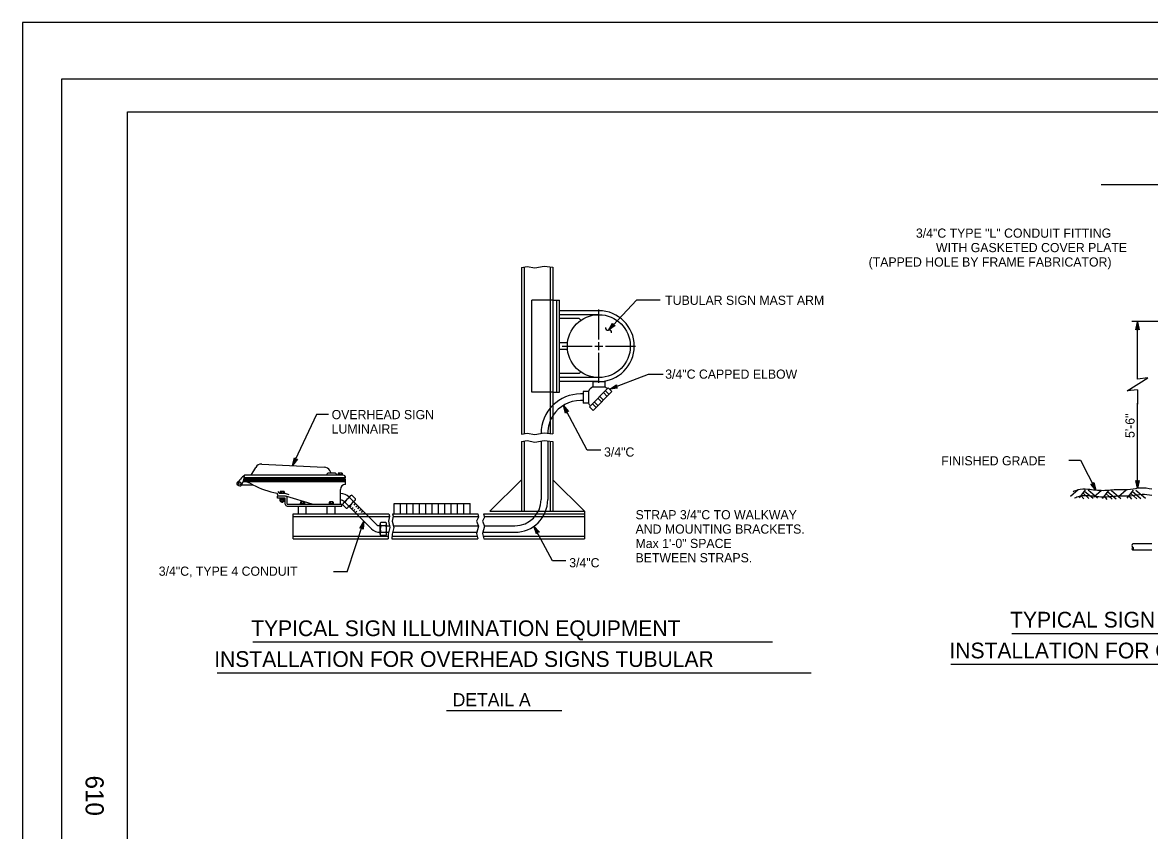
# Model space of a CAD drawing. Extents: x -894 to 866, y -472 to 714.
# Drawn here: x -894 to -35, y 97 to 714 of the extents above; entities that cross this region are included whole.
import ezdxf

# ---------------------------------------------------------------- set-up
doc = ezdxf.new("R2010")
doc.units = 0
for name, color, linetype in [('border_PLOTTING-ELEMENTS', 7, 'Continuous'), ('border_rw_22x34_Cut_Lines', 7, 'Continuous'), ('border_SHEET', 7, 'Continuous'), ('border_WITHIN-BORDER-anno', 7, 'Continuous'), ('Default', 7, 'Continuous'), ('es_DETAIL', 7, 'Continuous'), ('es_DETAIL-anno', 7, 'Continuous')]:
    doc.layers.add(name, color=color, linetype=linetype)

msp = doc.modelspace()

# ---------------------------------------------------------------- linework, layer by layer
at = {"layer": 'border_PLOTTING-ELEMENTS'}
for points in [[(-894.04, -472.45), (865.96, -472.45), (865.96, 713.55), (-894.04, 713.55)], [(-864.04, 670.55), (835.96, 670.55), (835.96, -429.45), (-864.04, -429.45)]]:
    msp.add_lwpolyline(points, close=True, dxfattribs=at)
at = {"layer": 'border_rw_22x34_Cut_Lines'}
msp.add_lwpolyline([(-864.04, 670.55), (835.96, 670.55), (835.96, -429.45), (-864.04, -429.45)], close=True, dxfattribs=at)
at = {"layer": 'border_SHEET'}
for p, q in [((-814.04, 645.55), (810.96, 645.55)), ((-814.04, -404.45), (-814.04, 645.55))]:
    msp.add_line(p, q, dxfattribs=at)
at = {"layer": 'Default'}
for p, q in [((-610.73, 338.71), (-610.73, 346.71)), ((-610.73, 346.71), (-552.73, 346.71)), ((-605.9, 338.71), (-605.9, 346.71)), ((-601.07, 338.71), (-601.07, 346.71)), ((-596.23, 338.71), (-596.23, 346.71)), ((-591.4, 338.71), (-591.4, 346.71)), ((-586.57, 338.71), (-586.57, 346.71)), ((-581.73, 338.71), (-581.73, 346.71)), ((-576.9, 338.71), (-576.9, 346.71)), ((-572.07, 338.71), (-572.07, 346.71)), ((-567.23, 338.71), (-567.23, 346.71)), ((-562.4, 338.71), (-562.4, 346.71)), ((-557.57, 338.71), (-557.57, 346.71)), ((-552.73, 338.71), (-552.73, 346.71))]:
    msp.add_line(p, q, dxfattribs=at)
at = {"layer": 'es_DETAIL'}
for p, q in [((-71.7, 589.89), (37.3, 589.89)), ((-513.73, 526.71), (-513.73, 399.59)), ((-511.73, 527.07), (-511.73, 399.95)), ((-491.73, 527.14), (-491.73, 400.02)), ((-489.73, 526.9), (-489.73, 399.78)), ((-489.73, 501.71), (-505.73, 501.71)), ((-505.73, 431.71), (-505.73, 501.71)), ((-489.73, 501.71), (-484.73, 501.71)), ((-486.73, 431.71), (-486.73, 501.71)), ((-484.73, 431.71), (-484.73, 501.71)), ((-454.73, 493.71), (-484.73, 493.71)), ((-454.73, 490.71), (-484.73, 490.71)), ((-469.73, 487.71), (-484.73, 487.71)), ((-469.73, 487.71), (-468.44, 486.41)), ((-478.6, 469.21), (-484.73, 469.21)), ((-478.6, 464.21), (-484.73, 464.21)), ((-469.73, 445.71), (-468.44, 447)), ((-469.73, 445.71), (-484.73, 445.71)), ((-454.73, 442.71), (-484.73, 442.71)), ((-454.73, 439.71), (-484.73, 439.71)), ((-459.23, 439.71), (-459.23, 435.71)), ((-459.23, 439.71), (-450.23, 439.71)), ((-450.23, 439.71), (-450.23, 435.71)), ((-489.73, 431.71), (-505.73, 431.71)), ((-489.73, 431.71), (-484.73, 431.71)), ((-466.73, 430.21), (-468.73, 430.21)), ((-462.73, 432.21), (-466.73, 432.21)), ((-466.73, 432.21), (-466.73, 423.21)), ((-462.73, 432.21), (-462.73, 423.21)), ((-461.93, 420.51), (-447.54, 434.9)), ((-459.23, 435.71), (-450.23, 435.71)), ((-459.1, 417.68), (-444.71, 432.08)), ((-451.2, 431.24), (-448.37, 428.41)), ((-449.78, 432.66), (-446.96, 429.83)), ((-447.54, 434.9), (-444.71, 432.08)), ((-466.73, 425.21), (-468.73, 425.21)), ((-462.73, 423.21), (-466.73, 423.21)), ((-459.68, 422.76), (-456.86, 419.93)), ((-458.27, 424.17), (-455.44, 421.34)), ((-455.44, 427), (-452.61, 424.17)), ((-454.03, 428.41), (-451.2, 425.59)), ((-461.93, 420.51), (-459.1, 417.68)), ((-513.73, 393.87), (-513.73, 340.71)), ((-511.73, 394.23), (-511.73, 340.71)), ((-498.73, 394.38), (-498.73, 349.69)), ((-493.73, 394.54), (-493.73, 349.69)), ((-491.73, 394.3), (-491.73, 340.71)), ((-489.73, 394.06), (-489.73, 340.71)), ((-719.73, 368.21), (-716.26, 374.23)), ((-711.69, 376.72), (-663.99, 374.4)), ((-656.14, 369.86), (-660.64, 369.86)), ((-658.72, 369.86), (-659.9, 371.91)), ((-653.51, 369.71), (-653.51, 368.54)), ((-650.87, 369.86), (-653.14, 369.86)), ((-652.76, 369.71), (-652.76, 368.54)), ((-651.25, 369.71), (-651.25, 368.54)), ((-650.5, 369.71), (-650.5, 368.54)), ((-730.49, 361.02), (-729.8, 361.02)), ((-729.43, 363.21), (-729.99, 363.21)), ((-727.09, 361.02), (-718.48, 361.02)), ((-647.73, 363.21), (-725.95, 363.21)), ((-647.73, 364.21), (-725.56, 364.21)), ((-647.73, 365.21), (-725.25, 365.21)), ((-647.73, 366.21), (-725.01, 366.21)), ((-649.63, 368.21), (-724.73, 368.21)), ((-662.14, 368.36), (-662.14, 368.21)), ((-654.64, 368.36), (-654.64, 368.21)), ((-653.84, 368.54), (-653.84, 368.21)), ((-650.17, 368.54), (-653.84, 368.54)), ((-650.17, 368.54), (-650.17, 368.21)), ((-649.73, 365.21), (-649.73, 366.21)), ((-647.83, 361.21), (-647.73, 361.21)), ((-647.83, 361.21), (-647.73, 361.21)), ((-647.73, 366.21), (-647.73, 366.31)), ((-647.73, 361.21), (-647.73, 365.21)), ((-537.73, 340.71), (-513.73, 364.71)), ((-489.73, 364.71), (-465.73, 340.71)), ((-699.28, 352.21), (-700, 354.58)), ((-698.49, 354.21), (-698.96, 355.74)), ((-693.73, 354.21), (-698.49, 354.21)), ((-698.07, 354.54), (-698.07, 354.21)), ((-694.4, 354.54), (-698.07, 354.54)), ((-697.74, 355.71), (-697.74, 354.54)), ((-695.1, 355.86), (-697.37, 355.86)), ((-696.99, 355.71), (-696.99, 354.54)), ((-695.48, 355.71), (-695.48, 354.54)), ((-694.72, 355.71), (-694.72, 354.54)), ((-694.4, 354.54), (-694.4, 354.21)), ((-690.88, 353.31), (-693.73, 354.21)), ((-651.73, 346.21), (-651.73, 357.31)), ((-649.55, 347.02), (-644.02, 352.54)), ((-640.17, 350.18), (-642.92, 352.93)), ((-693.73, 352.21), (-699.73, 352.21)), ((-699.73, 350.71), (-699.73, 352.21)), ((-693.73, 350.71), (-699.73, 350.71)), ((-698.07, 350.37), (-698.07, 350.71)), ((-698.07, 350.37), (-694.4, 350.37)), ((-697.74, 349.81), (-697.74, 350.37)), ((-697.74, 349.81), (-694.72, 349.81)), ((-697.74, 348.49), (-697.74, 349.66)), ((-697.37, 348.34), (-695.1, 348.34)), ((-696.99, 348.49), (-696.99, 349.66)), ((-696.98, 348.34), (-696.98, 347.84)), ((-696.65, 347.51), (-696.98, 347.84)), ((-695.48, 347.84), (-696.98, 347.84)), ((-695.82, 347.51), (-696.65, 347.51)), ((-696.4, 349.81), (-696.07, 350.37)), ((-696.23, 347.84), (-696.23, 347.83)), ((-695.82, 347.51), (-695.48, 347.84)), ((-695.48, 348.49), (-695.48, 349.66)), ((-695.48, 348.34), (-695.48, 347.84)), ((-694.72, 349.81), (-694.72, 350.37)), ((-694.72, 348.49), (-694.72, 349.66)), ((-694.4, 350.37), (-694.4, 350.71)), ((-693.73, 346.21), (-693.73, 350.71)), ((-673.23, 346.21), (-693.31, 352.15)), ((-692.23, 346.21), (-692.23, 350.71)), ((-692.23, 346.21), (-650.73, 346.21)), ((-692.23, 344.71), (-650.73, 344.71)), ((-683.73, 338.71), (-683.73, 344.71)), ((-682.57, 346.54), (-682.57, 346.21)), ((-678.9, 346.54), (-682.57, 346.54)), ((-682.24, 347.71), (-682.24, 346.54)), ((-679.6, 347.86), (-681.87, 347.86)), ((-681.49, 347.71), (-681.49, 346.54)), ((-679.98, 347.71), (-679.98, 346.54)), ((-679.22, 347.71), (-679.22, 346.54)), ((-678.9, 346.54), (-678.9, 346.21)), ((-677.73, 338.71), (-677.73, 344.71)), ((-661.73, 338.71), (-661.73, 344.71)), ((-660.57, 346.54), (-660.57, 346.21)), ((-656.9, 346.54), (-660.57, 346.54)), ((-660.24, 347.71), (-660.24, 346.54)), ((-657.6, 347.86), (-659.87, 347.86)), ((-659.49, 347.71), (-659.49, 346.54)), ((-657.98, 347.71), (-657.98, 346.54)), ((-657.23, 347.71), (-657.23, 346.54)), ((-656.9, 346.54), (-656.9, 346.21)), ((-655.73, 338.71), (-655.73, 344.71)), ((-650.73, 344.71), (-650.73, 346.21)), ((-647.28, 343.06), (-650.03, 345.81)), ((-645.51, 344.84), (-648.25, 347.59)), ((-646.03, 343.59), (-640.7, 348.93)), ((-645.14, 344.49), (-639.35, 338.71)), ((-641.95, 348.4), (-644.7, 351.15)), ((-644.59, 343.94), (-643.54, 344.99)), ((-641.6, 348.03), (-632.28, 338.71)), ((-641.35, 345.51), (-640.21, 346.64)), ((-639.93, 344.1), (-638.8, 345.23)), ((-638.52, 342.68), (-637.39, 343.81)), ((-687.73, 319.71), (-687.73, 338.71)), ((-687.73, 338.71), (-614.82, 338.71)), ((-687.73, 336.71), (-614.4, 336.71)), ((-643.17, 342.53), (-642.13, 343.58)), ((-641.76, 341.12), (-640.71, 342.16)), ((-640.35, 339.7), (-639.3, 340.75)), ((-639.35, 338.71), (-628.09, 327.45)), ((-637.1, 341.27), (-635.97, 342.4)), ((-635.69, 339.85), (-634.56, 340.99)), ((-634.01, 338.71), (-633.14, 339.57)), ((-632.28, 338.71), (-624.55, 330.98)), ((-611.91, 338.71), (-547.07, 338.71)), ((-611.5, 336.71), (-546.5, 336.71)), ((-542.54, 338.71), (-465.73, 338.71)), ((-541.97, 336.71), (-465.73, 336.71)), ((-537.73, 340.71), (-465.73, 340.71)), ((-465.73, 340.71), (-465.73, 319.71)), ((-621.43, 323.35), (-621.43, 331.16)), ((-617.03, 332.22), (-620.92, 332.22)), ((-617.03, 329.7), (-620.92, 329.7)), ((-616.52, 323.42), (-616.52, 330.96)), ((-616.52, 329.69), (-614.26, 329.69)), ((-611.35, 329.69), (-546.6, 329.69)), ((-542.07, 329.69), (-518.73, 329.69)), ((-687.73, 321.71), (-615.3, 321.71)), ((-687.73, 319.71), (-615.41, 319.71)), ((-617.03, 324.67), (-620.92, 324.67)), ((-617.03, 322.16), (-620.92, 322.16)), ((-616.52, 324.69), (-614.87, 324.69)), ((-612.5, 319.71), (-546.88, 319.71)), ((-612.39, 321.71), (-547.41, 321.71)), ((-611.96, 324.69), (-547.72, 324.69)), ((-543.18, 324.69), (-518.73, 324.69)), ((-542.87, 321.71), (-465.73, 321.71)), ((-542.34, 319.71), (-465.73, 319.71)), ((-33.2, 315.95), (-47.78, 315.95)), ((-33.2, 310.95), (-47.78, 310.95))]:
    msp.add_line(p, q, dxfattribs=at)
for points in [[(-513.73, 526.71), (-509.34, 527.5), (-503.42, 526.31), (-496.32, 527.69), (-489.73, 526.9)], [(-513.73, 399.59), (-509.34, 400.38), (-503.42, 399.19), (-496.32, 400.57), (-489.73, 399.78)], [(-513.73, 393.87), (-509.34, 394.66), (-503.42, 393.47), (-496.32, 394.85), (-489.73, 394.06)], [(-614.82, 338.71), (-614.33, 337.08), (-615.16, 333.08), (-613.93, 328.45), (-615.21, 323.32), (-615.41, 319.71)], [(-611.91, 338.71), (-611.42, 337.08), (-612.26, 333.08), (-611.02, 328.45), (-612.31, 323.32), (-612.5, 319.71)], [(-547.07, 338.71), (-546.38, 336.29), (-548.06, 333.23), (-546.48, 329.39), (-547.96, 323.77), (-546.88, 319.71)], [(-542.54, 338.71), (-541.85, 336.29), (-543.52, 333.23), (-541.94, 329.39), (-543.42, 323.77), (-542.34, 319.71)]]:
    msp.add_lwpolyline(points, dxfattribs=at)
for centre, radius in [((-454.73, 466.71), 24), ((-728.32, 362.09), 1)]:
    msp.add_circle(centre, radius, dxfattribs=at)
for centre, radius, start, end in [((-454.73, 466.71), 27, 270, 90), ((-468.73, 400.21), 30, 90, 134.51031), ((-454.73, 427.71), 9.18, 119.35775, 150.64224), ((-454.73, 427.71), 9.18, 45, 60.64225), ((-468.73, 400.21), 30, 134.51027, 180), ((-468.73, 400.21), 25, 90, 147.1389), ((-454.73, 427.71), 9.18, 209.35775, 225), ((-468.73, 400.21), 25, 147.13892, 180), ((-711.93, 371.73), 5, 87.21803, 150.00013), ((-664.23, 369.41), 5, 29.99991, 87.21806), ((-660.64, 368.36), 1.5, 90, 180), ((-656.14, 368.36), 1.5, 0, 90), ((-653.14, 369.32), 0.543, 45.96474, 134.03526), ((-652, 367.81), 2.04, 68.32588, 111.67412), ((-650.87, 369.32), 0.543, 45.96474, 134.03526), ((-729.18, 361.87), 1.57, 121.17476, 212.97554), ((-715.87, 355.18), 15.76, 124.22922, 155.29079), ((-728.11, 362.36), 2.16, 196.03133, 283.96721), ((-740.45, 369.37), 15.76, 324.70883, 355.7704), ((-725.54, 350.79), 12.42, 55.3925, 91.89135), ((-687.41, 420.49), 67.11, 242.41576, 259.18199), ((-647.83, 357.31), 3.9, 90, 180), ((-649.63, 366.31), 1.9, 0, 90), ((-697.36, 355.32), 0.543, 45.96474, 134.03526), ((-696.23, 353.81), 2.04, 68.32588, 111.67412), ((-695.1, 355.32), 0.543, 45.96474, 134.03526), ((-651.73, 344.83), 9.43, 45.00059, 90), ((-642.89, 351.12), 1.81, 90.96474, 179.03526), ((-697.36, 349.27), 0.543, 45.96474, 134.03526), ((-697.36, 348.88), 0.543, 225.96474, 314.03526), ((-696.23, 347.76), 2.04, 68.32588, 111.67412), ((-696.23, 350.39), 2.04, 248.32588, 291.67412), ((-695.1, 349.27), 0.543, 45.96474, 134.03526), ((-695.1, 348.88), 0.543, 225.96474, 314.03526), ((-693.73, 350.71), 1.5, 0, 90), ((-692.23, 346.21), 1.5, 180, 270), ((-681.86, 347.32), 0.543, 45.96474, 134.03526), ((-680.73, 345.81), 2.04, 68.32588, 111.67412), ((-679.6, 347.32), 0.543, 45.96474, 134.03526), ((-659.86, 347.32), 0.543, 45.96474, 134.03526), ((-658.73, 345.81), 2.04, 68.32588, 111.67412), ((-657.6, 347.32), 0.543, 45.96474, 134.03526), ((-651.73, 344.83), 4.43, 45.00059, 90), ((-648.22, 345.78), 1.81, 90.96474, 179.03526), ((-642, 344.9), 6.81, 113.32588, 156.67412), ((-647.31, 344.87), 1.81, 270.96474, 359.03526), ((-648.2, 351.09), 6.81, 293.32588, 336.67412), ((-641.98, 350.21), 1.81, 270.96474, 359.03526), ((-518.73, 349.69), 25, 270, 0), ((-518.73, 349.69), 20, 270, 0), ((-621.43, 334.11), 9.43, 225.00059, 270), ((-621.43, 334.11), 4.43, 225.00059, 270), ((-619.62, 330.96), 1.81, 135.96474, 224.03526), ((-614.59, 327.19), 6.81, 158.32588, 201.67412), ((-618.33, 330.96), 1.81, 315.96474, 44.03526), ((-623.36, 327.19), 6.81, 338.32588, 21.67412), ((-619.62, 323.42), 1.81, 135.96474, 224.03526), ((-618.33, 323.42), 1.81, 315.96474, 44.03526), ((-46.94, 314.7), 1.5, 123.68416, 236.31584), ((-46.94, 312.2), 1.5, 123.68416, 236.31584), ((-48.61, 312.2), 1.5, 303.68416, 56.31584)]:
    msp.add_arc(centre, radius, start, end, dxfattribs=at)
for points in [[(-33.15, 357.59), (-41.76, 358.43), (-49.45, 357.36), (-59.1, 357.18), (-70.37, 356.46), (-81.99, 357.36), (-89.68, 357), (-93.26, 355.57)], [(-33.2, 352.78), (-40.59, 353.51), (-48.28, 352.43), (-57.94, 352.26), (-69.2, 351.54), (-80.83, 352.43), (-88.51, 352.08), (-92.09, 350.65)]]:
    msp.add_spline(points, degree=3, dxfattribs=at)
at = {"layer": 'es_DETAIL-anno'}
for p, q in [((-425.91, 501.83), (-447.35, 478.93)), ((-408.05, 501.83), (-425.91, 501.83)), ((-454.73, 471.71), (-454.73, 494.71)), ((-447.35, 478.93), (-444.22, 484.22)), ((-442.27, 482.39), (-447.35, 478.93)), ((-442.68, 482.48), (-446.41, 479.94)), ((-446.4, 479.95), (-444.12, 483.8)), ((-445.46, 480.94), (-443.99, 483.44)), ((-443.1, 482.55), (-445.46, 480.94)), ((-444.52, 481.95), (-443.89, 483.02)), ((-443.47, 482.66), (-444.52, 481.95)), ((-444.22, 484.22), (-444.22, 484.22)), ((-444.22, 484.22), (-443.8, 482.73)), ((-443.8, 482.73), (-442.27, 482.39)), ((-442.27, 482.39), (-442.27, 482.39)), ((23.73, 485.48), (-48.54, 485.48)), ((-45.45, 479.14), (-44.11, 485.14)), ((-45.09, 479.36), (-44.11, 483.76)), ((-44.73, 479.59), (-44.11, 482.38)), ((-44.11, 441.5), (-44.11, 485.48)), ((-44.11, 485.14), (-44.11, 485.14)), ((-44.11, 485.14), (-42.78, 479.14)), ((-44.11, 483.75), (-43.14, 479.38)), ((-44.11, 482.38), (-43.49, 479.55)), ((-447.35, 478.93), (-447.35, 478.93)), ((-44.11, 479.94), (-45.45, 479.14)), ((-45.45, 479.14), (-45.45, 479.14)), ((-44.39, 479.77), (-44.11, 481)), ((-44.11, 481), (-43.84, 479.79)), ((-42.78, 479.14), (-44.11, 479.94)), ((-42.78, 479.14), (-42.78, 479.14)), ((-482.73, 466.71), (-459.73, 466.71)), ((-457.73, 466.71), (-454.73, 466.71)), ((-454.73, 466.71), (-454.73, 469.71)), ((-454.73, 466.71), (-451.73, 466.71)), ((-454.73, 463.71), (-454.73, 466.71)), ((-449.73, 466.71), (-426.73, 466.71)), ((-454.73, 438.71), (-454.73, 461.71)), ((-417.09, 445.05), (-446.47, 433.84)), ((-405.66, 445.05), (-417.09, 445.05)), ((-446.47, 433.84), (-441.34, 437.22)), ((-440.39, 434.73), (-446.47, 433.84)), ((-446.47, 433.84), (-446.47, 433.84)), ((-445.18, 434.34), (-441.43, 436.8)), ((-440.72, 434.98), (-445.18, 434.33)), ((-443.89, 434.83), (-441.48, 436.42)), ((-441.07, 435.24), (-443.89, 434.83)), ((-442.6, 435.32), (-441.57, 436)), ((-441.35, 435.5), (-442.6, 435.32)), ((-441.34, 437.22), (-441.62, 435.7)), ((-441.62, 435.7), (-440.39, 434.73)), ((-441.34, 437.22), (-441.34, 437.22)), ((-440.39, 434.73), (-440.39, 434.73)), ((-44.11, 433.5), (-44.11, 422.5)), ((-463.51, 387.46), (-481.77, 421.54)), ((-480.12, 415.62), (-481.77, 421.54)), ((-481.77, 421.54), (-481.77, 421.54)), ((-481.77, 421.54), (-477.76, 416.88)), ((-44.11, 358.15), (-44.11, 423.33)), ((-669.95, 414.62), (-688.16, 375.58)), ((-660.74, 414.62), (-669.95, 414.62)), ((-479.91, 415.98), (-481.12, 420.32)), ((-481.11, 420.31), (-478.19, 416.92)), ((-479.7, 416.35), (-480.47, 419.1)), ((-480.47, 419.1), (-478.58, 416.91)), ((-479.31, 416.96), (-480.12, 415.62)), ((-480.12, 415.62), (-480.12, 415.62)), ((-479.48, 416.67), (-479.82, 417.88)), ((-479.82, 417.88), (-479.01, 416.95)), ((-477.76, 416.88), (-479.31, 416.96)), ((-477.76, 416.88), (-477.76, 416.88)), ((-453.33, 387.46), (-463.51, 387.46)), ((-688.16, 375.58), (-686.83, 381.58)), ((-684.41, 380.45), (-688.16, 375.58)), ((-687.58, 376.84), (-686.61, 381.21)), ((-684.83, 380.4), (-687.58, 376.83)), ((-686.99, 378.08), (-686.37, 380.9)), ((-685.25, 380.34), (-686.99, 378.08)), ((-686.83, 381.58), (-686.83, 381.58)), ((-686.83, 381.58), (-685.97, 380.29)), ((-686.41, 379.33), (-686.14, 380.54)), ((-685.64, 380.33), (-686.41, 379.33)), ((-685.97, 380.29), (-684.41, 380.45)), ((-684.41, 380.45), (-684.41, 380.45)), ((-688.16, 375.58), (-688.16, 375.58)), ((-75.86, 356.78), (-79.76, 361.53)), ((-79.76, 361.53), (-79.76, 361.53)), ((-79.76, 361.53), (-78.21, 361.42)), ((-76.49, 358.02), (-79.33, 361.48)), ((-77.11, 359.25), (-78.94, 361.48)), ((-77.73, 360.48), (-78.52, 361.44)), ((-78.21, 361.42), (-77.38, 362.74)), ((-78.04, 361.7), (-77.73, 360.48)), ((-77.81, 362.01), (-77.11, 359.25)), ((-77.6, 362.38), (-76.48, 358.01)), ((-77.38, 362.74), (-77.38, 362.74)), ((-77.38, 362.74), (-75.86, 356.78)), ((-44.11, 358.15), (-45.44, 364.15)), ((-45.44, 364.15), (-45.44, 364.15)), ((-45.44, 364.15), (-44.11, 363.35)), ((-44.11, 359.54), (-45.08, 363.91)), ((-44.11, 360.91), (-44.73, 363.74)), ((-44.11, 362.29), (-44.37, 363.5)), ((-44.11, 363.35), (-42.77, 364.15)), ((-42.77, 364.15), (-44.11, 358.15)), ((-43.13, 363.93), (-44.11, 359.53)), ((-43.49, 363.7), (-44.11, 360.91)), ((-43.83, 363.52), (-44.11, 362.29)), ((-42.77, 364.15), (-42.77, 364.15)), ((-89.41, 357.08), (-95.11, 352.01)), ((-84, 357.04), (-88.7, 351.06)), ((-87.2, 352.78), (-85.14, 350.25)), ((-85.64, 354.5), (-81.24, 350.49)), ((-84.47, 356.15), (-78.02, 350.84)), ((-81.81, 357.02), (-74.6, 351.09)), ((-71.64, 356.58), (-77.34, 351.51)), ((-75.86, 356.78), (-75.86, 356.78)), ((-66.24, 356.54), (-70.94, 350.56)), ((-69.44, 352.28), (-67.38, 349.75)), ((-67.88, 354), (-63.48, 349.99)), ((-66.7, 355.65), (-60.26, 350.34)), ((-64.04, 356.52), (-56.83, 350.59)), ((-52.87, 356.83), (-58.58, 351.76)), ((-47.47, 356.79), (-52.17, 350.81)), ((-50.67, 352.53), (-48.61, 350)), ((-49.11, 354.25), (-44.71, 350.24)), ((-47.93, 355.9), (-41.49, 350.59)), ((-45.27, 356.77), (-38.07, 350.84)), ((-44.11, 358.15), (-44.11, 358.15)), ((-646.63, 294.47), (-633.87, 333.23)), ((-637.02, 327.95), (-633.87, 333.23)), ((-635.5, 328.29), (-637.02, 327.95)), ((-637.02, 327.95), (-637.02, 327.95)), ((-636.61, 328.04), (-634.3, 331.92)), ((-636.2, 328.15), (-634.74, 330.61)), ((-635.82, 328.21), (-635.17, 329.29)), ((-634.48, 327.11), (-635.5, 328.29)), ((-635.17, 329.29), (-635.29, 328.06)), ((-634.74, 330.61), (-635.03, 327.73)), ((-634.3, 331.91), (-634.75, 327.45)), ((-633.87, 333.23), (-634.48, 327.11)), ((-634.48, 327.11), (-634.48, 327.11)), ((-633.87, 333.23), (-633.87, 333.23)), ((-502.38, 323.49), (-504.16, 329.37)), ((-504.16, 329.37), (-504.16, 329.37)), ((-504.16, 329.37), (-500.06, 324.8)), ((-490.04, 303.02), (-504.16, 329.37)), ((-502.18, 323.85), (-503.49, 328.17)), ((-503.48, 328.16), (-500.49, 324.83)), ((-501.98, 324.23), (-502.81, 326.96)), ((-502.81, 326.96), (-500.88, 324.81)), ((-501.61, 324.84), (-502.38, 323.49)), ((-502.38, 323.49), (-502.38, 323.49)), ((-501.77, 324.55), (-502.13, 325.76)), ((-502.13, 325.76), (-501.3, 324.84)), ((-500.06, 324.8), (-501.61, 324.84)), ((-500.06, 324.8), (-500.06, 324.8)), ((-479.86, 303.02), (-490.04, 303.02)), ((-646.63, 294.47), (-656.99, 294.47)), ((-718.37, 241.03), (-322.39, 241.03)), ((-139.86, 247.56), (256.12, 247.56)), ((-186.53, 224.05), (303.64, 224.05)), ((-745.77, 217.52), (-292.85, 217.52)), ((-570.84, 188.67), (-482.84, 188.67))]:
    msp.add_line(p, q, dxfattribs=at)
for points in [[(-44.11, 433.5), (-52.11, 432.5), (-36.11, 442.5), (-44.11, 441.5)], [(-96.57, 379.74), (-87.59, 379.74), (-75.86, 356.78)]]:
    msp.add_lwpolyline(points, dxfattribs=at)
for centre, start, end in [((-447.9, 480.55), 165.12263, 288.65282), ((-446.8, 477.3), 345.12263, 108.65282)]:
    msp.add_arc(centre, 1.72, start, end, dxfattribs=at)

# ---------------------------------------------------------------- texts
at = {"layer": 'border_WITHIN-BORDER-anno'}
msp.add_text('610', height=13.78, rotation=270, dxfattribs=at).set_placement((-845.95, 139.15))
at = {"layer": 'es_DETAIL-anno'}
for s, height, p in [('3/4"C TYPE "L" CONDUIT FITTING', 7, (-213.01, 549.4)), ('WITH GASKETED COVER PLATE', 7, (-197.74, 538.4)), ('(TAPPED HOLE BY FRAME FABRICATOR)', 7, (-249.07, 527.4)), ('TUBULAR SIGN MAST ARM', 7, (-404.13, 498.19)), ('3/4"C CAPPED ELBOW', 7, (-404.13, 441.85)), ('OVERHEAD SIGN', 7, (-658.41, 411)), ('LUMINAIRE', 7, (-658.41, 400.06)), ('3/4"C', 7, (-450.77, 382.45)), ('FINISHED GRADE', 7, (-193.69, 375.77)), ('STRAP 3/4"C TO WALKWAY', 7, (-426.75, 334.6)), ('AND MOUNTING BRACKETS.', 7, (-426.75, 323.66)), ('Max 1\'-0" SPACE', 7, (-426.75, 312.72)), ('3/4"C', 7, (-477.3, 298)), ('BETWEEN STRAPS.', 7, (-426.75, 301.79)), ('3/4"C, TYPE 4 CONDUIT', 7, (-790.2, 291.55)), ('TYPICAL SIGN ILLUMINATION EQUIPMENT', 12, (-141.23, 252.05)), ('TYPICAL SIGN ILLUMINATION EQUIPMENT', 12, (-719.74, 245.52)), ('INSTALLATION FOR OVERHEAD SIGNS ROUND POST', 12, (-187.46, 228.54)), ('INSTALLATION FOR OVERHEAD SIGNS TUBULAR', 12, (-747.91, 222.02)), ('DETAIL A', 10, (-566.14, 192.01))]:
    msp.add_text(s, height=height, dxfattribs=at).set_placement(p)
msp.add_text('5\'-6"', height=7, rotation=90, dxfattribs=at).set_placement((-46.35, 396.65))

doc.saveas('drawing.dxf')
